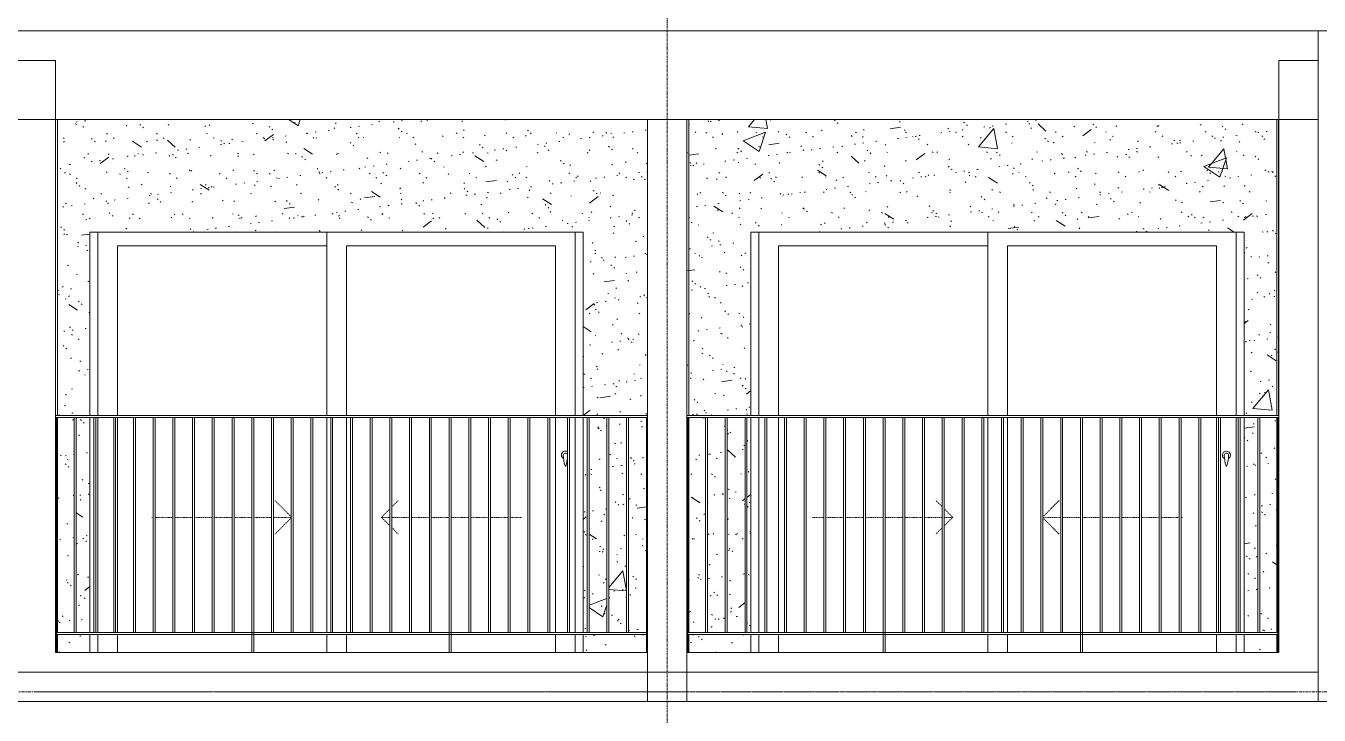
# Model space of a CAD drawing. Header units: millimetres. Extents: x -134153 to 99383, y -5233 to 35400.
# Drawn here: x -95003 to -88448, y 12282 to 15775 of the extents above; entities that cross this region are included whole.
import ezdxf

# ---------------------------------------------------------------- set-up
doc = ezdxf.new("R2010")
doc.units = ezdxf.units.MM
for name, pattern in [('Centre', [31.75, 6.35, -4.7625, 15.875, -4.7625]), ('Dash', [6, 3, -3]), ('Dash 1_8_', [6.35, 3.175, -3.175]), ('Grid Line', [22.225, 12.7, -3.175, 3.175, -3.175])]:
    doc.linetypes.add(name, pattern=pattern)
for name, color, linetype, lineweight in [('0-1', 7, 'Continuous', 5), ('A-AREA', 32, 'Dash 1_8_', 9), ('A-DOOR', 31, 'Continuous', 9), ('A-DOOR-FRAM', 31, 'Continuous', 9), ('A-DOOR-HDLN', 31, 'Dash', 9), ('A-FLOR-HRAL', 11, 'Continuous', 9), ('A-FLOR-LEVL-2', 51, 'Centre', 9), ('A-WALL', 113, 'Continuous', 9), ('A-WALL-PATT-1', 9, 'Continuous', 9), ('I-WALL-1', 7, 'Continuous', 9), ('S-BEAM-1', 7, 'Continuous', 9), ('S-COLS', 52, 'Continuous', 9), ('S-GRID-1', 1, 'Grid Line', 9)]:
    doc.layers.add(name, color=color, linetype=linetype, lineweight=lineweight)
pattern_1 = [(50, (-81864.4, 1200), (1165.98, -102.01), [121.92, -1341.12]), (355, (-81864.4, 1200), (-225.554, 1222.76), [97.536, -1072.896]), (100.451, (-81767.3, 1191.5), (940.43, 1120.746), [103.616, -1139.776]), (46.184, (-81864.4, 1525.1), (1734.91, -269.07), [182.88, -2011.68]), (96.636, (-81719.9, 1502.7), (1519.38, 1583.54), [155.42, -1709.66]), (351.184, (-81864.4, 1525.1), (1519.4, 1583.52), [146.3, -1609.34]), (21, (-81701.9, 1443.8), (970.33, -654.498), [121.92, -1341.12]), (326, (-81701.9, 1443.8), (395.53, 1178.804), [97.536, -1072.896]), (71.451, (-81621, 1389.3), (1365.87, 524.296), [103.616, -1139.776]), (37.5, (-81864.44, 1200), (19.767, 541.153), [53.645, -1006.246, 53.645, -1035.507, -1076.96]), (37.5, (-81864.44, 1200), (19.767, 541.153), [-2149.043, 53.645, -1023.315]), (7.5, (-81864.44, 1200), (427.646, 641.156), [53.645, -567.334, 53.645, -981.862, -410.464]), (7.5, (-81864.44, 1200), (427.646, 641.156), [-1656.486, 53.645, -356.82]), (327.5, (-82226.95, 1200), (867.782, -36.665), [53.645, -352.755, 53.645, -1214.323, -1682.496]), (327.5, (-82226.95, 1200), (867.782, -36.665), [-1674.37, 53.645, -1628.85]), (317.5, (-82389.5, 1200), (948.028, 162.73), [53.645, -474.675, 53.645, -788.416, -1194.816]), (317.5, (-82389.5, 1200), (948.028, 162.73), [-1370.38, 53.645, -1141.17])]
pattern_2 = [(37.5, (-81864.44, 1200), (-5.1206, 156.6122), [5.364, -118.181, 5.364, -132.812, -132.08]), (37.5, (-81864.44, 1200), (-5.1206, 156.6122), [-261.722, 5.364, -126.716]), (7.5, (-81864.44, 1200), (143.847, 229.3842), [5.364, -61.285, 5.364, -105.989, -42.672]), (7.5, (-81864.44, 1200), (143.847, 229.3842), [-178.003, 5.364, -37.308]), (327.5, (-81964.42, 1200), (253.1176, 0.4601), [5.364, -35.276, 5.364, -140.94, -191.008]), (327.5, (-81964.42, 1200), (253.1176, 0.4601), [-186.944, 5.364, -185.644]), (317.5, (-81964.42, 1200), (244.338, 71.3376), [5.364, -14.956, 5.364, -90.546, -109.728]), (317.5, (-81964.42, 1200), (244.338, 71.3376), [-116.23, 5.364, -104.364])]

# ---------------------------------------------------------------- blocks, each defined once
blk = doc.blocks.new('NCV_TKTC_KET CAU_rvt-1-TKCS_MẶT ĐỨNG HƯỚNG BẮC')
at = {"layer": 'S-BEAM-1'}
for p, q in [((-88452.6, 15750.1), (-88452.6, 15700)), ((-88452.6, 15700), (-88452.6, 15300)), ((-88652.6, 15300), (-95052.6, 15300)), ((-88452.6, 15300), (-88652.6, 15300)), ((-95052.6, 12500), (-88652.6, 12500)), ((-88652.6, 12500), (-88452.6, 12500)), ((-88452.6, 12500), (-88452.6, 12350))]:
    blk.add_line(p, q, dxfattribs=at)
blk = doc.blocks.new('NCV_TKTC_TANG 3 - 4_rvt-1-TKCS_MẶT ĐỨNG HƯỚNG BẮC')
at = {"layer": 'A-WALL-PATT-1'}
h = blk.add_hatch(dxfattribs=at)
h.set_pattern_fill('FP_2', color=256, style=0, pattern_type=2)
h.set_pattern_definition(pattern_1)
h.paths.add_polyline_path([(-91883.3, 12600), (-91857.6, 12600), (-91857.6, 12690), (-92177.6, 12690), (-92177.6, 12600)])
h.paths.add_polyline_path([(-94842.6, 12600), (-94677.6, 12600), (-94677.6, 12690), (-94842.6, 12690)])
h.paths.add_polyline_path([(-94747.6, 12700), (-94677.6, 12700), (-94677.6, 13790), (-94747.6, 13790), (-94747.6, 13140.8)])
h.paths.add_polyline_path([(-91888.2, 12700), (-91857.6, 12700), (-91857.6, 13790), (-91947.6, 13790), (-91947.6, 12700), (-91897.1, 12700)])
h.paths.add_polyline_path([(-94757.6, 12700), (-94757.6, 13790), (-94842.6, 13790), (-94842.6, 12700), (-94824.5, 12700)])
h.paths.add_polyline_path([(-92177.6, 12700), (-92157.6, 12700), (-92157.6, 13790), (-92177.6, 13790), (-92177.6, 13140.8)])
h.paths.add_polyline_path([(-92057.6, 12700), (-92057.6, 13790), (-92147.6, 13790), (-92147.6, 12700)])
h.paths.add_polyline_path([(-92047.6, 12700), (-91957.6, 12700), (-91957.6, 13790), (-92047.6, 13789), (-92047.6, 13140.8)])
h.paths.add_polyline_path([(-94677.6, 13800), (-94677.6, 14730), (-92177.6, 14730), (-92177.6, 13800), (-91852.6, 13800), (-91852.6, 15300), (-94842.6, 15300), (-94842.6, 13800), (-94744.9, 13800)])
h = blk.add_hatch(dxfattribs=at)
h.set_pattern_fill('FP_3', color=256, style=0, pattern_type=2)
h.set_pattern_definition(pattern_2)
h.paths.add_polyline_path([(-91883.3, 12600), (-91857.6, 12600), (-91857.6, 12690), (-92177.6, 12690), (-92177.6, 12600)])
h.paths.add_polyline_path([(-94842.6, 12600), (-94677.6, 12600), (-94677.6, 12690), (-94842.6, 12690)])
h.paths.add_polyline_path([(-94747.6, 12700), (-94677.6, 12700), (-94677.6, 13790), (-94747.6, 13790), (-94747.6, 13140.8)])
h.paths.add_polyline_path([(-91888.2, 12700), (-91857.6, 12700), (-91857.6, 13790), (-91947.6, 13790), (-91947.6, 12700), (-91897.1, 12700)])
h.paths.add_polyline_path([(-94757.6, 12700), (-94757.6, 13790), (-94842.6, 13790), (-94842.6, 12700), (-94824.5, 12700)])
h.paths.add_polyline_path([(-92177.6, 12700), (-92157.6, 12700), (-92157.6, 13790), (-92177.6, 13790), (-92177.6, 13140.8)])
h.paths.add_polyline_path([(-92057.6, 12700), (-92057.6, 13790), (-92147.6, 13790), (-92147.6, 12700)])
h.paths.add_polyline_path([(-92047.6, 12700), (-91957.6, 12700), (-91957.6, 13790), (-92047.6, 13789), (-92047.6, 13140.8)])
h.paths.add_polyline_path([(-94677.6, 13800), (-94677.6, 14730), (-92177.6, 14730), (-92177.6, 13800), (-91852.6, 13800), (-91852.6, 15300), (-94842.6, 15300), (-94842.6, 13800), (-94744.9, 13800)])
h = blk.add_hatch(dxfattribs=at)
h.set_pattern_fill('FP_2', color=256, style=0, pattern_type=2)
h.set_pattern_definition(pattern_1)
h.paths.add_polyline_path([(-91642.7, 12600), (-91643.2, 12690), (-91647.6, 12690), (-91647.6, 12600), (-91642.9, 12600)])
h.paths.add_polyline_path([(-91642.7, 12700), (-91642.7, 13790), (-91647.6, 13790), (-91647.6, 12700), (-91643.2, 12700)])
h.paths.add_polyline_path([(-91652.6, 13800), (-91642.7, 13800), (-91642.7, 15300), (-91652.6, 15300), (-91652.6, 14244.7)])
h = blk.add_hatch(dxfattribs=at)
h.set_pattern_fill('FP_3', color=256, style=0, pattern_type=2)
h.set_pattern_definition(pattern_2)
h.paths.add_polyline_path([(-91642.7, 12600), (-91643.2, 12690), (-91647.6, 12690), (-91647.6, 12600), (-91642.9, 12600)])
h.paths.add_polyline_path([(-91642.7, 12700), (-91642.7, 13790), (-91647.6, 13790), (-91647.6, 12700), (-91643.2, 12700)])
h.paths.add_polyline_path([(-91652.6, 13800), (-91642.7, 13800), (-91642.7, 15300), (-91652.6, 15300), (-91652.6, 14244.7)])
h = blk.add_hatch(dxfattribs=at)
h.set_pattern_fill('FP_2', color=256, style=0, pattern_type=2)
h.set_pattern_definition(pattern_1)
h.paths.add_polyline_path([(-91327.7, 12600), (-91327.7, 12690), (-91642.7, 12690), (-91642.7, 12600), (-91622, 12600)])
h.paths.add_polyline_path([(-88827.7, 12600), (-88662.7, 12600), (-88662.7, 12690), (-88827.7, 12690)])
h.paths.add_polyline_path([(-91457.6, 12700), (-91457.6, 13790), (-91547.6, 13790), (-91547.6, 12700)])
h.paths.add_polyline_path([(-91327.7, 12700), (-91327.7, 13790), (-91347.6, 13790), (-91347.6, 12700)])
h.paths.add_polyline_path([(-91357.6, 12700), (-91357.6, 13790), (-91447.6, 13790), (-91447.6, 12700)])
h.paths.add_polyline_path([(-91557.6, 12700), (-91557.6, 13790), (-91642.7, 13790), (-91642.7, 12700), (-91608.2, 12700)])
h.paths.add_polyline_path([(-88662.7, 12700), (-88662.7, 13790), (-88747.6, 13790), (-88747.6, 12700), (-88677.7, 12700)])
h.paths.add_polyline_path([(-88827.7, 12700), (-88757.6, 12700), (-88757.6, 13790), (-88827.7, 13790), (-88827.7, 13140.8)])
h.paths.add_polyline_path([(-91327.7, 13800), (-91327.7, 14730), (-88827.7, 14730), (-88827.7, 13800), (-88662.7, 13800), (-88662.7, 15300), (-91642.7, 15300), (-91642.7, 13800), (-91456.2, 13800)])
h = blk.add_hatch(dxfattribs=at)
h.set_pattern_fill('FP_3', color=256, style=0, pattern_type=2)
h.set_pattern_definition(pattern_2)
h.paths.add_polyline_path([(-91327.7, 12600), (-91327.7, 12690), (-91642.7, 12690), (-91642.7, 12600), (-91622, 12600)])
h.paths.add_polyline_path([(-88827.7, 12600), (-88662.7, 12600), (-88662.7, 12690), (-88827.7, 12690)])
h.paths.add_polyline_path([(-91457.6, 12700), (-91457.6, 13790), (-91547.6, 13790), (-91547.6, 12700)])
h.paths.add_polyline_path([(-91327.7, 12700), (-91327.7, 13790), (-91347.6, 13790), (-91347.6, 12700)])
h.paths.add_polyline_path([(-91357.6, 12700), (-91357.6, 13790), (-91447.6, 13790), (-91447.6, 12700)])
h.paths.add_polyline_path([(-91557.6, 12700), (-91557.6, 13790), (-91642.7, 13790), (-91642.7, 12700), (-91608.2, 12700)])
h.paths.add_polyline_path([(-88662.7, 12700), (-88662.7, 13790), (-88747.6, 13790), (-88747.6, 12700), (-88677.7, 12700)])
h.paths.add_polyline_path([(-88827.7, 12700), (-88757.6, 12700), (-88757.6, 13790), (-88827.7, 13790), (-88827.7, 13140.8)])
h.paths.add_polyline_path([(-91327.7, 13800), (-91327.7, 14730), (-88827.7, 14730), (-88827.7, 13800), (-88662.7, 13800), (-88662.7, 15300), (-91642.7, 15300), (-91642.7, 13800), (-91456.2, 13800)])
h = blk.add_hatch(dxfattribs=at)
h.set_pattern_fill('FP_2', color=256, style=0, pattern_type=2)
h.set_pattern_definition(pattern_1)
h.paths.add_polyline_path([(-88657.6, 12600), (-88657.6, 12690), (-88662.7, 12690), (-88662.5, 12600)])
h.paths.add_polyline_path([(-88662.2, 12700), (-88657.6, 12700), (-88658.6, 13790), (-88662.7, 13790), (-88662.7, 12700)])
h.paths.add_polyline_path([(-88652.7, 13800), (-88653.6, 15300), (-88662.7, 15300), (-88662.7, 13800), (-88658.6, 13800)])
h = blk.add_hatch(dxfattribs=at)
h.set_pattern_fill('FP_3', color=256, style=0, pattern_type=2)
h.set_pattern_definition(pattern_2)
h.paths.add_polyline_path([(-88657.6, 12600), (-88657.6, 12690), (-88662.7, 12690), (-88662.5, 12600)])
h.paths.add_polyline_path([(-88662.2, 12700), (-88657.6, 12700), (-88658.6, 13790), (-88662.7, 13790), (-88662.7, 12700)])
h.paths.add_polyline_path([(-88652.7, 13800), (-88653.6, 15300), (-88662.7, 15300), (-88662.7, 13800), (-88658.6, 13800)])
at = {"layer": 'I-WALL-1'}
for p, q in [((-94842.6, 15300), (-94842.6, 13800)), ((-91642.7, 15300), (-91642.7, 13800)), ((-88662.7, 13800), (-88662.7, 15300)), ((-88652.7, 15300), (-88652.7, 13800)), ((-94677.6, 13800), (-94677.6, 14730)), ((-94677.6, 14730), (-92177.6, 14730)), ((-92177.6, 14730), (-92177.6, 13800)), ((-91327.7, 13800), (-91327.7, 14730)), ((-91327.7, 14730), (-88827.7, 14730)), ((-88827.7, 14730), (-88827.7, 13800)), ((-94842.6, 13790), (-94842.6, 12700)), ((-94677.6, 12700), (-94677.6, 13790)), ((-92177.6, 13790), (-92177.6, 12700)), ((-91642.7, 13790), (-91642.7, 12700)), ((-91327.7, 12700), (-91327.7, 13790)), ((-88827.7, 13790), (-88827.7, 12700)), ((-88662.7, 12700), (-88662.7, 13790)), ((-94842.6, 12690), (-94842.6, 12600)), ((-94677.6, 12600), (-94677.6, 12690)), ((-92177.6, 12690), (-92177.6, 12600)), ((-91642.7, 12690), (-91642.7, 12600)), ((-91327.7, 12600), (-91327.7, 12690)), ((-88827.7, 12690), (-88827.7, 12600)), ((-88662.7, 12600), (-88662.7, 12690))]:
    blk.add_line(p, q, dxfattribs=at)
blk = doc.blocks.new('DEG_02-DEG_03 - DEG_02-2500x2400mm-CỬA ĐI 02 CÁNH TRƯỢT-625766-TKCS_MẶT ĐỨNG HƯỚNG BẮC')
at = {"layer": 'A-DOOR'}
for p, q in [((-93477.6, 10400), (-93477.6, 11330)), ((-92217.6, 11330), (-92217.6, 10400)), ((-94537.6, 11260), (-94537.6, 10400)), ((-94537.6, 11260), (-93477.6, 11260)), ((-93377.6, 11260), (-93377.6, 10400)), ((-93377.6, 11260), (-92317.6, 11260)), ((-92317.6, 10400), (-92317.6, 11260)), ((-94537.6, 10390), (-94537.6, 9300)), ((-93477.6, 9300), (-93477.6, 10390)), ((-93377.6, 10390), (-93377.6, 9300)), ((-92317.6, 9300), (-92317.6, 10390)), ((-92217.6, 10390), (-92217.6, 9300)), ((-94537.6, 9290), (-94537.6, 9200)), ((-93477.6, 9200), (-93477.6, 9290)), ((-93377.6, 9290), (-93377.6, 9200)), ((-92317.6, 9200), (-92317.6, 9290)), ((-92217.6, 9290), (-92217.6, 9200))]:
    blk.add_line(p, q, dxfattribs=at)
at = {"layer": 'A-DOOR', "flags": 128}
blk.add_lwpolyline([(-92266.1, 10208.7), (-92266.1, 10208.7), (-92266.1, 10208.7), (-92266.1, 10208.7), (-92266.1, 10208.7), (-92266.1, 10208.7), (-92266.1, 10208.7), (-92266.2, 10208.7), (-92266.2, 10208.7), (-92266.2, 10208.7), (-92266.2, 10208.7), (-92266.3, 10208.7), (-92266.3, 10208.7), (-92266.3, 10208.7), (-92266.4, 10208.7), (-92266.4, 10208.7), (-92266.4, 10208.7), (-92266.5, 10208.7), (-92266.5, 10208.7), (-92266.6, 10208.7), (-92266.6, 10208.7), (-92266.7, 10208.7), (-92266.7, 10208.7), (-92266.8, 10208.7), (-92266.8, 10208.7), (-92266.9, 10208.7), (-92266.9, 10208.7), (-92267, 10208.7), (-92267, 10208.7), (-92267.1, 10208.7), (-92267.1, 10208.7), (-92267.2, 10208.7), (-92267.3, 10208.7), (-92267.3, 10208.7), (-92267.4, 10208.7), (-92267.4, 10208.7), (-92267.5, 10208.7), (-92267.5, 10208.7), (-92267.6, 10208.7), (-92267.7, 10208.7), (-92267.7, 10208.7), (-92267.8, 10208.7), (-92267.8, 10208.7), (-92267.9, 10208.7), (-92268, 10208.7), (-92268, 10208.7), (-92268.1, 10208.7), (-92268.1, 10208.7), (-92268.2, 10208.7), (-92268.2, 10208.7), (-92268.3, 10208.7), (-92268.3, 10208.7), (-92268.4, 10208.7), (-92268.4, 10208.7), (-92268.5, 10208.7), (-92268.5, 10208.7), (-92268.6, 10208.7), (-92268.6, 10208.7), (-92268.7, 10208.7), (-92268.7, 10208.7), (-92268.7, 10208.7), (-92268.8, 10208.7), (-92268.8, 10208.7), (-92268.8, 10208.7), (-92268.9, 10208.7), (-92268.9, 10208.7), (-92268.9, 10208.7), (-92269, 10208.7), (-92269, 10208.7), (-92269, 10208.7), (-92269, 10208.7), (-92269, 10208.7), (-92269, 10208.7), (-92269, 10208.7), (-92269.1, 10208.7), (-92269.1, 10208.7)], dxfattribs=at)
at = {"layer": 'A-DOOR'}
for centre, radius, start, end in [((-92267.6, 10200), 20, 60, 180), ((-92267.6, 10200), 20, 180, 240), ((-92269.1, 10199.2), 9.45, 90, 180), ((-92113.8, 10199.2), 164.8, 180, 199.13397), ((-92266.1, 10199.2), 9.45, 30, 90), ((-92421.4, 10199.2), 164.8, 340.86603, 356.02944), ((-92267.2, 10146), 2.34, 199.13397, 261.03098), ((-92267.9, 10146), 2.34, 278.96902, 340.86603)]:
    blk.add_arc(centre, radius, start, end, dxfattribs=at)
at = {"layer": 'A-DOOR-FRAM'}
for p, q in [((-94637.6, 10400), (-94637.6, 11330)), ((-92217.6, 10400), (-92217.6, 11330)), ((-94637.6, 9300), (-94637.6, 10390)), ((-92217.6, 9300), (-92217.6, 10390)), ((-94637.6, 9200), (-94637.6, 9290)), ((-92217.6, 9200), (-92217.6, 9290))]:
    blk.add_line(p, q, dxfattribs=at)
at = {"layer": 'A-DOOR-HDLN'}
for p, q in [((-93657.6, 9887), (-93739.7, 9969.1)), ((-93147.6, 9937), (-93115.5, 9969.1)), ((-93200.3, 9884.2), (-93157.6, 9927)), ((-94364.8, 9884.2), (-94357.6, 9884.2)), ((-94347.6, 9884.2), (-94257.6, 9884.2)), ((-94247.6, 9884.2), (-94157.6, 9884.2)), ((-94147.6, 9884.2), (-94057.6, 9884.2)), ((-94047.6, 9884.2), (-93957.6, 9884.2)), ((-93947.6, 9884.2), (-93857.6, 9884.2)), ((-93847.6, 9884.2), (-93757.6, 9884.2)), ((-93747.6, 9884.2), (-93657.6, 9884.2)), ((-93657.6, 9881.5), (-93739.7, 9799.4)), ((-93200.3, 9884.2), (-93157.6, 9841.5)), ((-93157.6, 9884.2), (-93200.3, 9884.2)), ((-93057.6, 9884.2), (-93147.6, 9884.2)), ((-92957.6, 9884.2), (-93047.6, 9884.2)), ((-92857.6, 9884.2), (-92947.6, 9884.2)), ((-92757.6, 9884.2), (-92847.6, 9884.2)), ((-92657.6, 9884.2), (-92747.6, 9884.2)), ((-92557.6, 9884.2), (-92647.6, 9884.2)), ((-92490.3, 9884.2), (-92547.6, 9884.2)), ((-93147.6, 9831.5), (-93115.5, 9799.4))]:
    blk.add_line(p, q, dxfattribs=at)
blk = doc.blocks.new('DEG_02-DEG_03 - DEG_02-2500x2400mm-CỬA ĐI 02 CÁNH TRƯỢT-V24-TKCS_MẶT ĐỨNG HƯỚNG BẮC')
at = {"layer": 'A-DOOR'}
for p, q in [((-90127.6, 10400), (-90127.6, 11330)), ((-88867.6, 11330), (-88867.6, 10400)), ((-91187.6, 11260), (-91187.6, 10400)), ((-91187.6, 11260), (-90127.6, 11260)), ((-90027.6, 11260), (-90027.6, 10400)), ((-90027.6, 11260), (-88967.6, 11260)), ((-88967.6, 10400), (-88967.6, 11260)), ((-91187.6, 10390), (-91187.6, 9300)), ((-90127.6, 9300), (-90127.6, 10390)), ((-90027.6, 10390), (-90027.6, 9300)), ((-88967.6, 9300), (-88967.6, 10390)), ((-88867.6, 10390), (-88867.6, 9300)), ((-91187.6, 9290), (-91187.6, 9200)), ((-90127.6, 9200), (-90127.6, 9290)), ((-90027.6, 9290), (-90027.6, 9200)), ((-88967.6, 9200), (-88967.6, 9290)), ((-88867.6, 9290), (-88867.6, 9200))]:
    blk.add_line(p, q, dxfattribs=at)
at = {"layer": 'A-DOOR', "flags": 128}
blk.add_lwpolyline([(-88916.1, 10208.7), (-88916.1, 10208.7), (-88916.1, 10208.7), (-88916.1, 10208.7), (-88916.1, 10208.7), (-88916.1, 10208.7), (-88916.1, 10208.7), (-88916.2, 10208.7), (-88916.2, 10208.7), (-88916.2, 10208.7), (-88916.2, 10208.7), (-88916.3, 10208.7), (-88916.3, 10208.7), (-88916.3, 10208.7), (-88916.4, 10208.7), (-88916.4, 10208.7), (-88916.4, 10208.7), (-88916.5, 10208.7), (-88916.5, 10208.7), (-88916.6, 10208.7), (-88916.6, 10208.7), (-88916.7, 10208.7), (-88916.7, 10208.7), (-88916.8, 10208.7), (-88916.8, 10208.7), (-88916.9, 10208.7), (-88916.9, 10208.7), (-88917, 10208.7), (-88917, 10208.7), (-88917.1, 10208.7), (-88917.1, 10208.7), (-88917.2, 10208.7), (-88917.3, 10208.7), (-88917.3, 10208.7), (-88917.4, 10208.7), (-88917.4, 10208.7), (-88917.5, 10208.7), (-88917.5, 10208.7), (-88917.6, 10208.7), (-88917.7, 10208.7), (-88917.7, 10208.7), (-88917.8, 10208.7), (-88917.8, 10208.7), (-88917.9, 10208.7), (-88918, 10208.7), (-88918, 10208.7), (-88918.1, 10208.7), (-88918.1, 10208.7), (-88918.2, 10208.7), (-88918.2, 10208.7), (-88918.3, 10208.7), (-88918.3, 10208.7), (-88918.4, 10208.7), (-88918.4, 10208.7), (-88918.5, 10208.7), (-88918.5, 10208.7), (-88918.6, 10208.7), (-88918.6, 10208.7), (-88918.7, 10208.7), (-88918.7, 10208.7), (-88918.7, 10208.7), (-88918.8, 10208.7), (-88918.8, 10208.7), (-88918.8, 10208.7), (-88918.9, 10208.7), (-88918.9, 10208.7), (-88918.9, 10208.7), (-88919, 10208.7), (-88919, 10208.7), (-88919, 10208.7), (-88919, 10208.7), (-88919, 10208.7), (-88919, 10208.7), (-88919, 10208.7), (-88919.1, 10208.7), (-88919.1, 10208.7)], dxfattribs=at)
at = {"layer": 'A-DOOR'}
for centre, radius, start, end in [((-88917.6, 10200), 20, 0, 180), ((-88917.6, 10200), 20, 180, 240), ((-88919.1, 10199.2), 9.45, 90, 180), ((-88763.8, 10199.2), 164.8, 180, 199.13397), ((-88916.1, 10199.2), 9.45, 0, 90), ((-89071.4, 10199.2), 164.8, 340.86603, 0), ((-88917.6, 10200), 20, 300, 0), ((-88917.2, 10146), 2.34, 199.13397, 261.03098), ((-88917.9, 10146), 2.34, 278.96902, 340.86603)]:
    blk.add_arc(centre, radius, start, end, dxfattribs=at)
at = {"layer": 'A-DOOR-FRAM'}
for p, q in [((-91327.6, 11330), (-91327.6, 10400)), ((-91287.6, 10400), (-91287.6, 11330)), ((-88867.6, 10400), (-88867.6, 11330)), ((-91327.6, 10390), (-91327.6, 9300)), ((-91287.6, 9300), (-91287.6, 10390)), ((-88867.6, 9300), (-88867.6, 10390)), ((-91327.6, 9290), (-91327.6, 9200)), ((-91287.6, 9200), (-91287.6, 9290)), ((-88867.6, 9200), (-88867.6, 9290))]:
    blk.add_line(p, q, dxfattribs=at)
at = {"layer": 'A-DOOR-HDLN'}
for p, q in [((-90357.6, 9937), (-90389.7, 9969.1)), ((-89847.6, 9887), (-89765.5, 9969.1)), ((-90304.8, 9884.2), (-90347.6, 9927)), ((-91014.8, 9884.2), (-90957.6, 9884.2)), ((-90947.6, 9884.2), (-90857.6, 9884.2)), ((-90847.6, 9884.2), (-90757.6, 9884.2)), ((-90747.6, 9884.2), (-90657.6, 9884.2)), ((-90647.6, 9884.2), (-90557.6, 9884.2)), ((-90547.6, 9884.2), (-90457.6, 9884.2)), ((-90447.6, 9884.2), (-90357.6, 9884.2)), ((-90304.8, 9884.2), (-90347.6, 9841.5)), ((-90347.6, 9884.2), (-90304.8, 9884.2)), ((-89757.6, 9884.2), (-89847.6, 9884.2)), ((-89847.6, 9881.5), (-89765.5, 9799.4)), ((-89657.6, 9884.2), (-89747.6, 9884.2)), ((-89557.6, 9884.2), (-89647.6, 9884.2)), ((-89457.6, 9884.2), (-89547.6, 9884.2)), ((-89357.6, 9884.2), (-89447.6, 9884.2)), ((-89257.6, 9884.2), (-89347.6, 9884.2)), ((-89157.6, 9884.2), (-89247.6, 9884.2)), ((-89140.3, 9884.2), (-89147.6, 9884.2)), ((-90357.6, 9831.5), (-90389.7, 9799.4))]:
    blk.add_line(p, q, dxfattribs=at)
blk = doc.blocks.new('Railing - 10mm-1251313-TKCS_MẶT ĐỨNG HƯỚNG BẮC')
at = {"layer": 'A-FLOR-HRAL'}
for p, q in [((-60830.064287, 5900), (-60830.064287, 6990)), ((-60820.064287, 6990), (-60820.064287, 5900))]:
    blk.add_line(p, q, dxfattribs=at)
blk = doc.blocks.new('Railing - 50 x 10mm-1251315-TKCS_MẶT ĐỨNG HƯỚNG BẮC')
at = {"layer": 'A-FLOR-HRAL'}
for p, q in [((-59897.564287, 6990), (-59907.564287, 6990)), ((-59907.564287, 5800), (-59907.564287, 6990)), ((-59897.564287, 6990), (-59897.564287, 5800))]:
    blk.add_line(p, q, dxfattribs=at)
blk = doc.blocks.new('Railing - 50 x 10mm-1251311-TKCS_MẶT ĐỨNG HƯỚNG BẮC')
at = {"layer": 'A-FLOR-HRAL'}
for q in [(-60927.564287, 6990), (-60922.564287, 5800)]:
    blk.add_line((-60922.564287, 6990), q, dxfattribs=at)
blk = doc.blocks.new('Railing - 50 x 10mm-V55-TKCS_MẶT ĐỨNG HƯỚNG BẮC')
at = {"layer": 'A-FLOR-HRAL'}
for p in [(-57852.564287, 6990), (-57857.564287, 5800)]:
    blk.add_line(p, (-57857.564287, 6990), dxfattribs=at)
blk = doc.blocks.new('Railing - Railing-3817259-TKCS_MẶT ĐỨNG HƯỚNG BẮC')
at = {"layer": 'A-FLOR-HRAL'}
for p, q in [((-91652.6, 12700), (-88652.6, 12700)), ((-91652.6, 12690), (-88652.6, 12690))]:
    blk.add_line(p, q, dxfattribs=at)
at = {"extrusion": (0, 0, -1), "zscale": -1}
for name, p in [('Railing - 50 x 10mm-V55-TKCS_MẶT ĐỨNG HƯỚNG BẮC', (149505.1, 6800)), ('Railing - 10mm-1251313-TKCS_MẶT ĐỨNG HƯỚNG BẮC', (152377.6, 6800)), ('Railing - 10mm-1251313-TKCS_MẶT ĐỨNG HƯỚNG BẮC', (152277.6, 6800)), ('Railing - 10mm-1251313-TKCS_MẶT ĐỨNG HƯỚNG BẮC', (152177.6, 6800)), ('Railing - 10mm-1251313-TKCS_MẶT ĐỨNG HƯỚNG BẮC', (152077.6, 6800)), ('Railing - 10mm-1251313-TKCS_MẶT ĐỨNG HƯỚNG BẮC', (151977.6, 6800)), ('Railing - 10mm-1251313-TKCS_MẶT ĐỨNG HƯỚNG BẮC', (151877.6, 6800)), ('Railing - 10mm-1251313-TKCS_MẶT ĐỨNG HƯỚNG BẮC', (151777.6, 6800)), ('Railing - 10mm-1251313-TKCS_MẶT ĐỨNG HƯỚNG BẮC', (151677.6, 6800)), ('Railing - 10mm-1251313-TKCS_MẶT ĐỨNG HƯỚNG BẮC', (151577.6, 6800)), ('Railing - 50 x 10mm-1251315-TKCS_MẶT ĐỨNG HƯỚNG BẮC', (150555.1, 6800)), ('Railing - 10mm-1251313-TKCS_MẶT ĐỨNG HƯỚNG BẮC', (151377.6, 6800)), ('Railing - 10mm-1251313-TKCS_MẶT ĐỨNG HƯỚNG BẮC', (151277.6, 6800)), ('Railing - 10mm-1251313-TKCS_MẶT ĐỨNG HƯỚNG BẮC', (151177.6, 6800)), ('Railing - 10mm-1251313-TKCS_MẶT ĐỨNG HƯỚNG BẮC', (151077.6, 6800)), ('Railing - 10mm-1251313-TKCS_MẶT ĐỨNG HƯỚNG BẮC', (150977.6, 6800)), ('Railing - 10mm-1251313-TKCS_MẶT ĐỨNG HƯỚNG BẮC', (150877.6, 6800)), ('Railing - 10mm-1251313-TKCS_MẶT ĐỨNG HƯỚNG BẮC', (150777.6, 6800)), ('Railing - 10mm-1251313-TKCS_MẶT ĐỨNG HƯỚNG BẮC', (150677.6, 6800)), ('Railing - 10mm-1251313-TKCS_MẶT ĐỨNG HƯỚNG BẮC', (150577.6, 6800)), ('Railing - 50 x 10mm-1251315-TKCS_MẶT ĐỨNG HƯỚNG BẮC', (149555.1, 6800)), ('Railing - 10mm-1251313-TKCS_MẶT ĐỨNG HƯỚNG BẮC', (150377.6, 6800)), ('Railing - 10mm-1251313-TKCS_MẶT ĐỨNG HƯỚNG BẮC', (150277.6, 6800)), ('Railing - 10mm-1251313-TKCS_MẶT ĐỨNG HƯỚNG BẮC', (150177.6, 6800)), ('Railing - 10mm-1251313-TKCS_MẶT ĐỨNG HƯỚNG BẮC', (150077.6, 6800)), ('Railing - 10mm-1251313-TKCS_MẶT ĐỨNG HƯỚNG BẮC', (149977.6, 6800)), ('Railing - 10mm-1251313-TKCS_MẶT ĐỨNG HƯỚNG BẮC', (149877.6, 6800)), ('Railing - 10mm-1251313-TKCS_MẶT ĐỨNG HƯỚNG BẮC', (149777.6, 6800)), ('Railing - 10mm-1251313-TKCS_MẶT ĐỨNG HƯỚNG BẮC', (149677.6, 6800)), ('Railing - 10mm-1251313-TKCS_MẶT ĐỨNG HƯỚNG BẮC', (149577.6, 6800)), ('Railing - 50 x 10mm-1251311-TKCS_MẶT ĐỨNG HƯỚNG BẮC', (149580.1, 6800))]:
    blk.add_blockref(name, p, dxfattribs=at)
blk = doc.blocks.new('Top Rail Type - Top Rail_Internal_-3817260-TKCS_MẶT ĐỨNG HƯỚNG BẮC')
at = {"layer": 'A-FLOR-HRAL'}
for p, q in [((-88652.6, 13800), (-91652.6, 13800)), ((-88652.6, 13790), (-91652.6, 13790))]:
    blk.add_line(p, q, dxfattribs=at)
blk = doc.blocks.new('Railing - Railing-3817265-TKCS_MẶT ĐỨNG HƯỚNG BẮC')
at = {"layer": 'A-FLOR-HRAL'}
for p, q in [((-94852.6, 12700), (-91852.6, 12700)), ((-94852.6, 12690), (-91852.6, 12690))]:
    blk.add_line(p, q, dxfattribs=at)
at = {"extrusion": (0, 0, -1), "zscale": -1}
for name, p in [('Railing - 50 x 10mm-V55-TKCS_MẶT ĐỨNG HƯỚNG BẮC', (152705.1, 6800)), ('Railing - 10mm-1251313-TKCS_MẶT ĐỨNG HƯỚNG BẮC', (155577.6, 6800)), ('Railing - 10mm-1251313-TKCS_MẶT ĐỨNG HƯỚNG BẮC', (155477.6, 6800)), ('Railing - 10mm-1251313-TKCS_MẶT ĐỨNG HƯỚNG BẮC', (155377.6, 6800)), ('Railing - 10mm-1251313-TKCS_MẶT ĐỨNG HƯỚNG BẮC', (155277.6, 6800)), ('Railing - 10mm-1251313-TKCS_MẶT ĐỨNG HƯỚNG BẮC', (155177.6, 6800)), ('Railing - 10mm-1251313-TKCS_MẶT ĐỨNG HƯỚNG BẮC', (155077.6, 6800)), ('Railing - 10mm-1251313-TKCS_MẶT ĐỨNG HƯỚNG BẮC', (154977.6, 6800)), ('Railing - 10mm-1251313-TKCS_MẶT ĐỨNG HƯỚNG BẮC', (154877.6, 6800)), ('Railing - 10mm-1251313-TKCS_MẶT ĐỨNG HƯỚNG BẮC', (154777.6, 6800)), ('Railing - 50 x 10mm-1251315-TKCS_MẶT ĐỨNG HƯỚNG BẮC', (153755.1, 6800)), ('Railing - 10mm-1251313-TKCS_MẶT ĐỨNG HƯỚNG BẮC', (154577.6, 6800)), ('Railing - 10mm-1251313-TKCS_MẶT ĐỨNG HƯỚNG BẮC', (154477.6, 6800)), ('Railing - 10mm-1251313-TKCS_MẶT ĐỨNG HƯỚNG BẮC', (154377.6, 6800)), ('Railing - 10mm-1251313-TKCS_MẶT ĐỨNG HƯỚNG BẮC', (154277.6, 6800)), ('Railing - 10mm-1251313-TKCS_MẶT ĐỨNG HƯỚNG BẮC', (154177.6, 6800)), ('Railing - 10mm-1251313-TKCS_MẶT ĐỨNG HƯỚNG BẮC', (154077.6, 6800)), ('Railing - 10mm-1251313-TKCS_MẶT ĐỨNG HƯỚNG BẮC', (153977.6, 6800)), ('Railing - 10mm-1251313-TKCS_MẶT ĐỨNG HƯỚNG BẮC', (153877.6, 6800)), ('Railing - 10mm-1251313-TKCS_MẶT ĐỨNG HƯỚNG BẮC', (153777.6, 6800)), ('Railing - 50 x 10mm-1251315-TKCS_MẶT ĐỨNG HƯỚNG BẮC', (152755.1, 6800)), ('Railing - 10mm-1251313-TKCS_MẶT ĐỨNG HƯỚNG BẮC', (153577.6, 6800)), ('Railing - 10mm-1251313-TKCS_MẶT ĐỨNG HƯỚNG BẮC', (153477.6, 6800)), ('Railing - 10mm-1251313-TKCS_MẶT ĐỨNG HƯỚNG BẮC', (153377.6, 6800)), ('Railing - 10mm-1251313-TKCS_MẶT ĐỨNG HƯỚNG BẮC', (153277.6, 6800)), ('Railing - 10mm-1251313-TKCS_MẶT ĐỨNG HƯỚNG BẮC', (153177.6, 6800)), ('Railing - 10mm-1251313-TKCS_MẶT ĐỨNG HƯỚNG BẮC', (153077.6, 6800)), ('Railing - 10mm-1251313-TKCS_MẶT ĐỨNG HƯỚNG BẮC', (152977.6, 6800)), ('Railing - 10mm-1251313-TKCS_MẶT ĐỨNG HƯỚNG BẮC', (152877.6, 6800)), ('Railing - 10mm-1251313-TKCS_MẶT ĐỨNG HƯỚNG BẮC', (152777.6, 6800)), ('Railing - 50 x 10mm-1251311-TKCS_MẶT ĐỨNG HƯỚNG BẮC', (152780.1, 6800))]:
    blk.add_blockref(name, p, dxfattribs=at)
blk = doc.blocks.new('Top Rail Type - Top Rail_Internal_-3817266-TKCS_MẶT ĐỨNG HƯỚNG BẮC')
at = {"layer": 'A-FLOR-HRAL'}
for p, q in [((-91852.6, 13800), (-94852.6, 13800)), ((-91852.6, 13790), (-94852.6, 13790))]:
    blk.add_line(p, q, dxfattribs=at)

msp = doc.modelspace()

# ---------------------------------------------------------------- linework, layer by layer
at = {"layer": 'A-AREA'}
for p, q in [((-94952.6, 12400), (-91752.6, 12400)), ((-91752.6, 12400), (-88552.6, 12400))]:
    msp.add_line(p, q, dxfattribs=at)
at = {"layer": 'A-FLOR-LEVL-2'}
msp.add_line((-134152.6, 12400), (-25724.3, 12400), dxfattribs=at)
at = {"layer": 'A-WALL'}
for p, q in [((-98652.6, 15750), (-84852.6, 15750)), ((-88452.6, 12350), (-88452.6, 15750)), ((-95052.6, 15600), (-94852.6, 15600)), ((-94852.6, 15600), (-94852.6, 12600)), ((-88652.6, 12600), (-88652.6, 15600)), ((-88652.6, 15600), (-88452.6, 15600)), ((-91852.6, 12600), (-94852.6, 12600)), ((-91852.6, 12350), (-91852.6, 12600)), ((-88652.6, 12600), (-91652.6, 12600)), ((-91652.6, 12600), (-91652.6, 12350)), ((-84852.6, 12350), (-98652.6, 12350))]:
    msp.add_line(p, q, dxfattribs=at)
at = {"layer": 'S-COLS'}
for p, q in [((-91852.6, 15300), (-91852.6, 12600)), ((-91652.6, 15300), (-91652.6, 12600))]:
    msp.add_line(p, q, dxfattribs=at)
at = {"layer": 'S-GRID-1'}
msp.add_line((-91752.6, 207.3), (-91752.6, 30285.9), dxfattribs=at)

# ---------------------------------------------------------------- block references
at = {"layer": '0-1'}
for name in ['NCV_TKTC_KET CAU_rvt-1-TKCS_MẶT ĐỨNG HƯỚNG BẮC', 'NCV_TKTC_TANG 3 - 4_rvt-1-TKCS_MẶT ĐỨNG HƯỚNG BẮC']:
    msp.add_blockref(name, (0, 0), dxfattribs=at)
at = {"layer": 'A-DOOR'}
for name in ['DEG_02-DEG_03 - DEG_02-2500x2400mm-CỬA ĐI 02 CÁNH TRƯỢT-625766-TKCS_MẶT ĐỨNG HƯỚNG BẮC', 'DEG_02-DEG_03 - DEG_02-2500x2400mm-CỬA ĐI 02 CÁNH TRƯỢT-V24-TKCS_MẶT ĐỨNG HƯỚNG BẮC']:
    msp.add_blockref(name, (0, 3400), dxfattribs=at)
at = {"layer": 'A-FLOR-HRAL'}
for name in ['Top Rail Type - Top Rail_Internal_-3817266-TKCS_MẶT ĐỨNG HƯỚNG BẮC', 'Railing - Railing-3817265-TKCS_MẶT ĐỨNG HƯỚNG BẮC', 'Top Rail Type - Top Rail_Internal_-3817260-TKCS_MẶT ĐỨNG HƯỚNG BẮC', 'Railing - Railing-3817259-TKCS_MẶT ĐỨNG HƯỚNG BẮC']:
    msp.add_blockref(name, (0, 0), dxfattribs=at)

doc.saveas('drawing.dxf')
